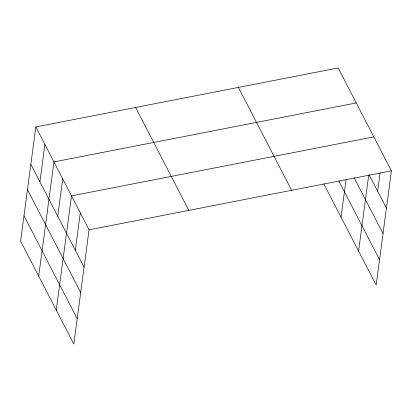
<?xml version="1.0" encoding="UTF-8"?>
<svg xmlns="http://www.w3.org/2000/svg" width="412" height="412" viewBox="0 0 412 412"><rect width="100%" height="100%" fill="white"/><g stroke="black" fill="none" stroke-linecap="round" stroke-linejoin="round"><path stroke-width="0.62" d="M35.839 126.937L20.6 241.154L73.83 344.046L89.069 229.829L35.839 126.937L338.17 67.954L391.4 170.846L376.161 285.063L323.806 183.865M39.902 181.805L44.887 144.432M38.697 276.138L53.936 161.921L356.267 102.938M57.731 216.274L62.722 178.901M56.264 310.092L71.503 195.875L373.833 136.892M75.298 250.228L80.283 212.855M341.028 217.155L346.029 179.689M358.594 251.109L368.761 174.899M377.629 191.245L380.08 172.87M89.069 229.829L391.4 170.846M369.142 174.832L386.415 208.22M354.047 177.551L383.031 233.578M338.865 181.074L379.545 259.704M238.404 87.421L291.629 190.308M135.61 107.475L188.835 210.362M30.854 164.316L84.079 267.203M27.47 189.669L80.695 292.561M23.984 215.795L77.214 318.687"/></g></svg>
